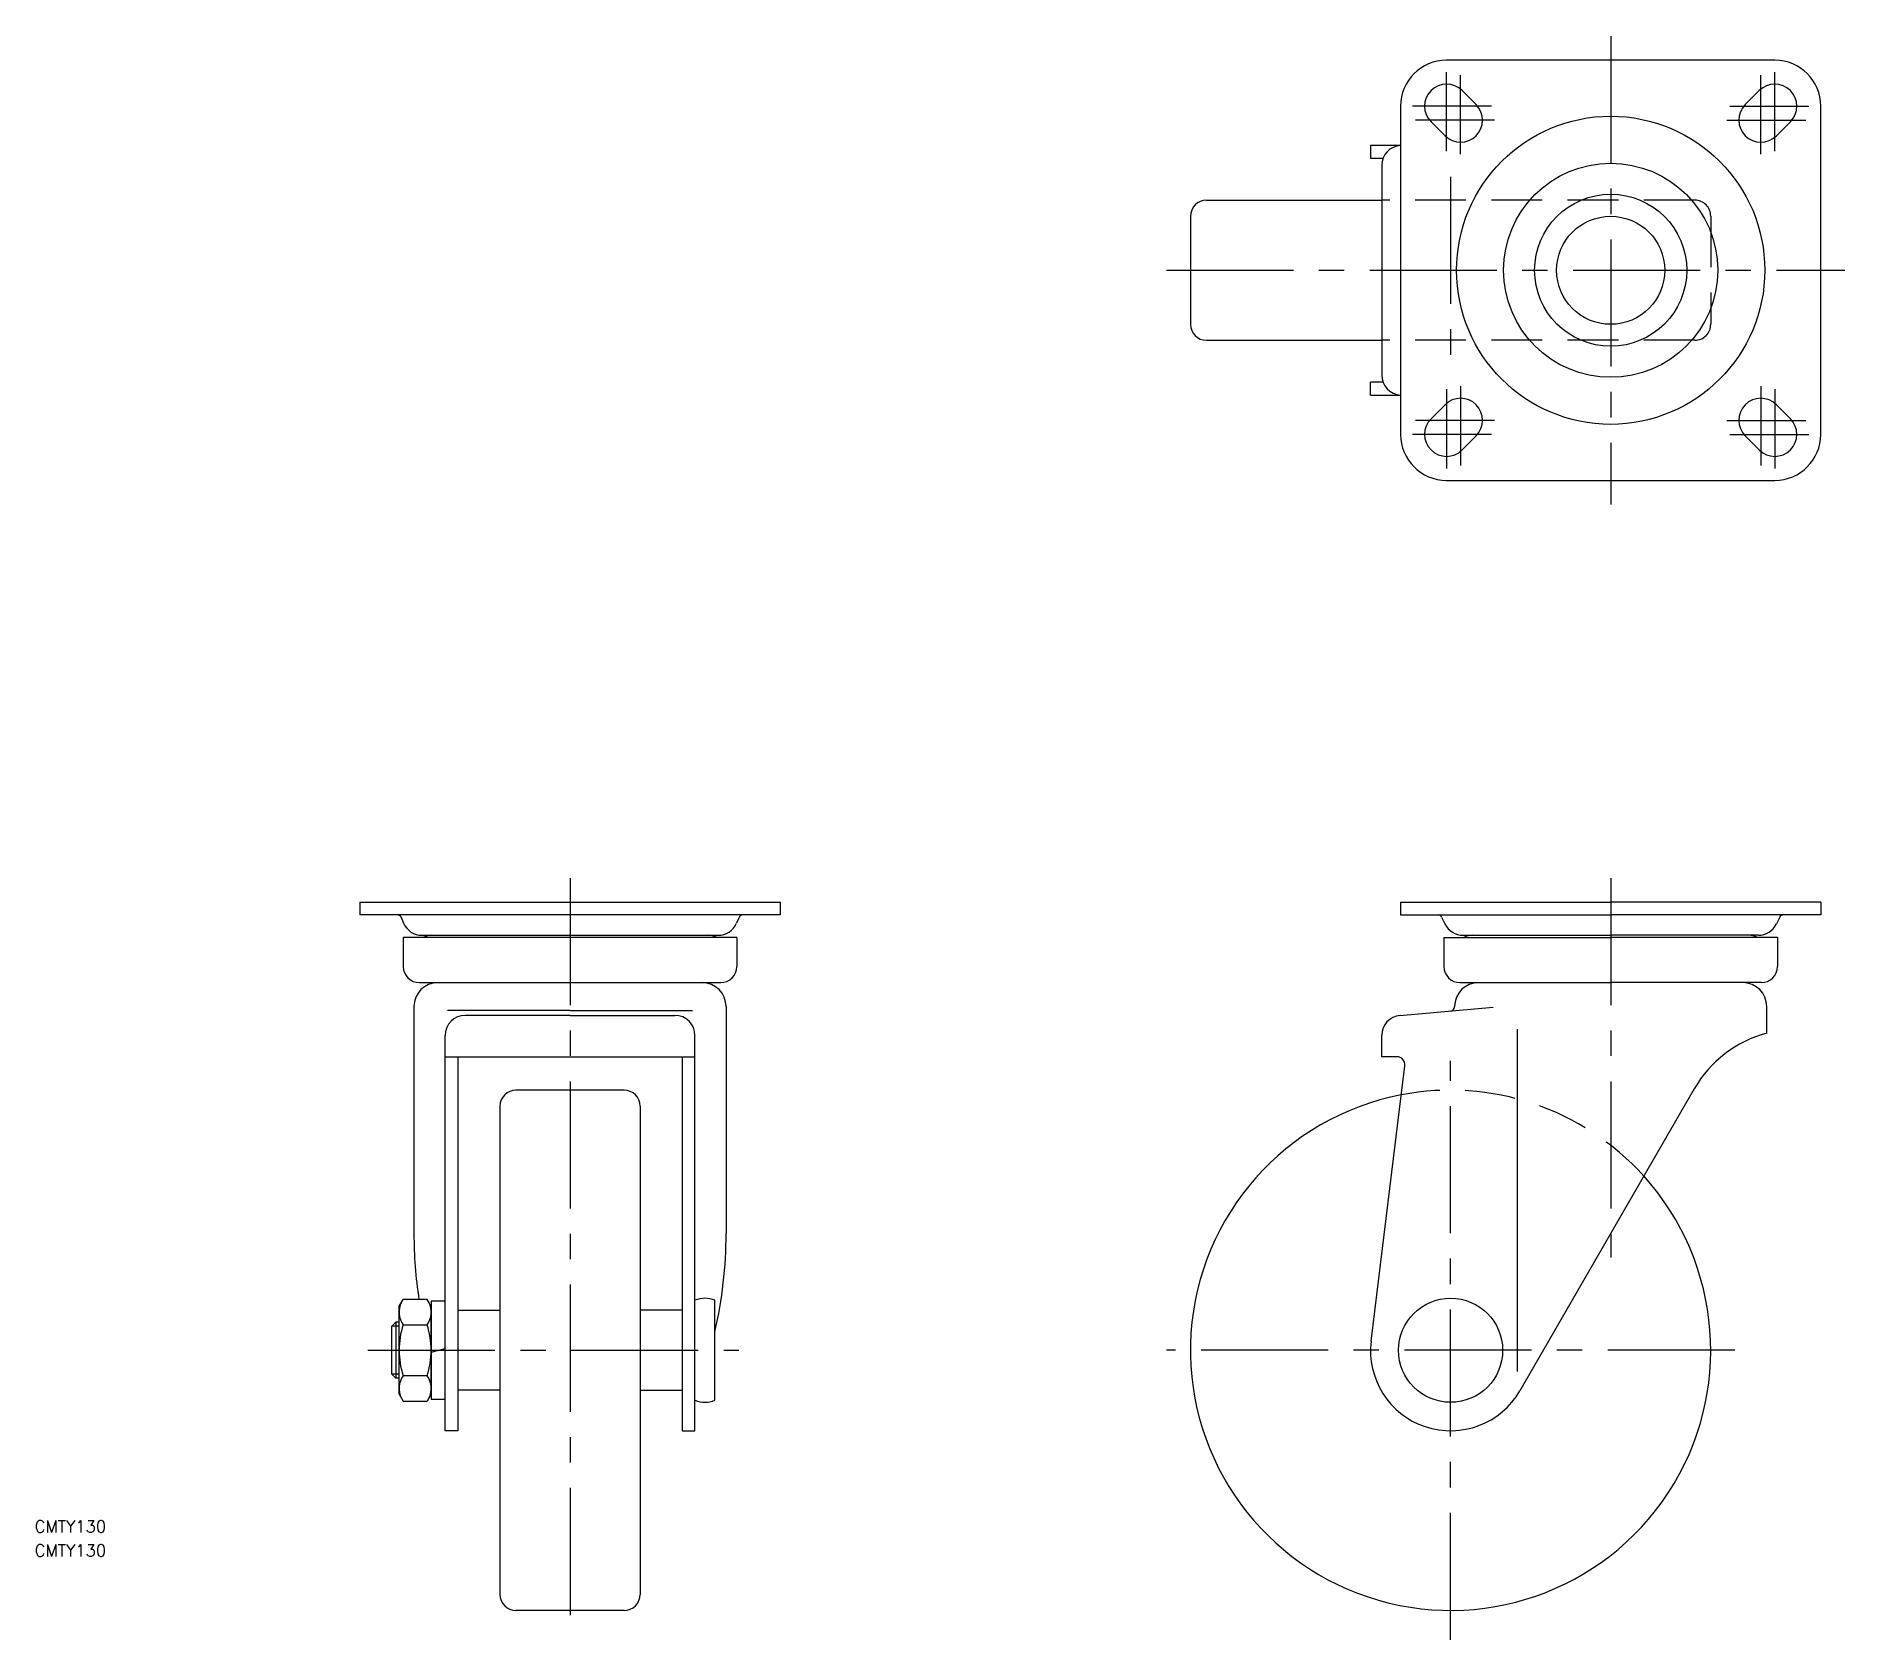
# Model space of a CAD drawing. Extents: x -133 to 318, y -72 to 328.
import ezdxf

# ---------------------------------------------------------------- set-up
doc = ezdxf.new("R2010")
doc.units = 0
doc.linetypes.add('CENTER', pattern=[50.8, 31.75, -6.35, 6.35, -6.35])
doc.linetypes.add('DASHED', pattern=[19.05, 12.7, -6.35])
doc.layers.get('0').update_dxf_attribs({"linetype": 'CONTINUOUS'})
doc.layers.add('CENTER', color=1, linetype='CENTER')
doc.styles.get("Standard").update_dxf_attribs({"font": 'txt.shx', "height": 3, "bigfont": 'bigfont.shx'})

# ---------------------------------------------------------------- blocks, each defined once
blk = doc.blocks.new('*U14')
at = {"color": 7, "linetype": 'CONTINUOUS'}
blk.add_text('CMTY130', height=3, dxfattribs=at).set_placement((-133.77, -45.52))
blk = doc.blocks.new('*U15')
at = {"color": 7, "linetype": 'CONTINUOUS'}
blk.add_text('CMTY130', height=3, dxfattribs=at).set_placement((-133.77, -51.52))

msp = doc.modelspace()

# ---------------------------------------------------------------- linework, layer by layer
at = {"color": 7, "linetype": 'CONTINUOUS'}
for p, q in [((301, 322.38), (219, 322.38)), ((226.39, 311.27), (222.89, 314.77)), ((293.61, 311.27), (297.11, 314.77)), ((207.5, 310.88), (207.5, 228.88)), ((312.5, 228.88), (312.5, 310.88)), ((218.61, 303.49), (215.11, 306.99)), ((301.39, 303.49), (304.89, 306.99)), ((200, 301.08), (200, 297.88)), ((207.5, 301.08), (200, 301.08)), ((200, 297.88), (203.14, 297.88)), ((202.8, 296.08), (202.8, 243.68)), ((159, 287.38), (202.8, 287.38)), ((155, 283.38), (155, 256.38)), ((159, 252.38), (202.8, 252.38)), ((203.14, 241.88), (200, 241.88)), ((200, 238.68), (200, 241.88)), ((200, 238.68), (207.5, 238.68)), ((218.61, 236.27), (215.11, 232.77)), ((301.39, 236.27), (304.89, 232.77)), ((226.39, 228.49), (222.89, 224.99)), ((293.61, 228.49), (297.11, 224.99)), ((219, 217.38), (301, 217.38)), ((-52.5, 112), (52.5, 112)), ((-52.5, 112), (-52.5, 108.8)), ((52.5, 108.8), (-52.5, 108.8)), ((52.5, 112), (52.5, 108.8)), ((207.5, 112), (215.9, 112)), ((207.5, 112), (207.5, 108.8)), ((207.5, 108.8), (260, 108.8)), ((215.9, 112), (260, 112)), ((304.1, 112), (260, 112)), ((312.5, 108.8), (260, 108.8)), ((312.5, 112), (304.1, 112)), ((312.5, 112), (312.5, 108.8)), ((-42.24, 108.2), (-42.06, 107.8)), ((-42.06, 107.8), (-41.58, 106.7)), ((42.06, 107.8), (41.58, 106.7)), ((42.24, 108.2), (42.06, 107.8)), ((217.77, 108.23), (218.6, 106.53)), ((302.23, 108.23), (301.4, 106.53)), ((-41.66, 103.18), (-41.66, 95.88)), ((41.66, 103.18), (-41.66, 103.18)), ((-37, 103.7), (37, 103.7)), ((41.66, 103.18), (41.66, 95.88)), ((218.34, 103.18), (218.34, 95.88)), ((218.34, 103.18), (260, 103.18)), ((223.1, 103.7), (225.5, 103.7)), ((225.5, 103.7), (260, 103.7)), ((294.5, 103.7), (260, 103.7)), ((301.66, 103.18), (260, 103.18)), ((296.9, 103.7), (294.5, 103.7)), ((301.66, 103.18), (301.66, 95.88)), ((-37.66, 91.88), (37.66, 91.88)), ((222.34, 91.88), (260, 91.88)), ((297.66, 91.88), (260, 91.88)), ((-39, 85.88), (-39, 29.16)), ((39, 85.88), (39, 29.16)), ((221, 85.8), (221, 85.88)), ((299, 79.28), (299, 85.88)), ((0, 84.88), (-30.6, 84.88)), ((0, 83.69), (-26.2, 83.69)), ((0, 84.88), (30.6, 84.88)), ((0, 83.69), (26.2, 83.69)), ((207.36, 83.69), (230.62, 85.72)), ((-31.2, -20.12), (-31.2, 78.69)), ((31.2, -20.12), (31.2, 78.69)), ((202.8, 73.36), (202.8, 78.71)), ((236.6, 80.24), (236.6, -5.28)), ((-31.2, 73.36), (31.2, 73.36)), ((-28, 73.36), (-28, -20.12)), ((28, 73.36), (28, -20.12)), ((206.61, 73.36), (202.8, 73.36)), ((200.15, 2.32), (208.6, 71.11)), ((13.5, 65), (-13.5, 65)), ((280.88, 65.33), (237.32, -10.12)), ((-17.5, 61), (-17.5, -61)), ((17.5, 61), (17.5, -61)), ((-42.7, 11), (-41.72, 12.7)), ((-42.7, -11), (-42.7, 11)), ((-35.68, 12.7), (-41.72, 12.7)), ((-34.7, 11), (-35.68, 12.7)), ((-34.7, 12.25), (-34.7, -12.25)), ((-31.2, 12.25), (-34.7, 12.25)), ((-34.7, -11), (-34.7, 11)), ((-28, 10), (-17.5, 10)), ((28, 10), (17.5, 10)), ((36.2, -12.5), (36.2, 12.5)), ((-43.5, 7), (-44.5, 6)), ((-44.5, -6), (-44.5, 6)), ((-43.5, 7), (-43.5, -7)), ((-42.7, 7), (-43.5, 7)), ((-41.72, 6.35), (-35.68, 6.35)), ((-34.7, -0.47), (-31.2, 0.47)), ((-43.5, -7), (-44.5, -6)), ((-42.7, -7), (-43.5, -7)), ((-35.68, -6.35), (-41.72, -6.35)), ((-42.7, -11), (-41.72, -12.7)), ((-41.72, -12.7), (-35.68, -12.7)), ((-34.7, -11), (-35.68, -12.7)), ((-34.7, -12.25), (-31.2, -12.25)), ((-17.5, -10), (-28, -10)), ((17.5, -10), (28, -10)), ((-28, -20.12), (-31.2, -20.12)), ((28, -20.12), (31.2, -20.12)), ((13.5, -65), (-13.5, -65))]:
    msp.add_line(p, q, dxfattribs=at)
at = {"color": 3, "linetype": 'DASHED'}
for p, q in [((281, 287.38), (202.8, 287.38)), ((285, 283.38), (285, 256.38)), ((281, 252.38), (202.8, 252.38))]:
    msp.add_line(p, q, dxfattribs=at)
at = {"color": 3, "linetype": 'CONTINUOUS'}
for p, q in [((-42.7, 6), (-44.5, 6)), ((-42.7, -6), (-44.5, -6))]:
    msp.add_line(p, q, dxfattribs=at)
at = {"color": 7, "linetype": 'CONTINUOUS'}
for centre, radius in [((260, 269.88), 38.5), ((260, 269.88), 26.75), ((260, 269.88), 19), ((260, 269.88), 13.5), ((220, 0), 13)]:
    msp.add_circle(centre, radius, dxfattribs=at)
for centre, radius, start, end in [((219, 310.88), 11.5, 90, 180), ((301, 310.88), 11.5, 0, 90), ((219, 310.88), 5.5, 45, 225), ((301, 310.88), 5.5, 315, 135), ((222.5, 307.38), 5.5, 225, 45), ((297.5, 307.38), 5.5, 135, 315), ((207.8, 296.08), 5, 93.4398, 180), ((159, 283.38), 4, 90, 180), ((159, 256.38), 4, 180, 270), ((207.8, 243.68), 5, 180, 266.5602), ((222.5, 232.38), 5.5, 315, 135), ((297.5, 232.38), 5.5, 45, 225), ((219, 228.88), 5.5, 135, 315), ((301, 228.88), 5.5, 225, 45), ((219, 228.88), 11.5, 180, 270), ((301, 228.88), 11.5, 270, 0), ((-43.15, 107.8), 1, 23.6, 90), ((43.15, 107.8), 1, 90, 156.4), ((216.87, 107.8), 1, 25.7606, 90), ((303.13, 107.8), 1, 90, 154.2394), ((-37, 108.7), 5, 203.6, 270), ((37, 108.7), 5, 270, 336.4), ((223.1, 108.7), 5, 205.7606, 270), ((296.9, 108.7), 5, 270, 334.2394), ((-34.5, 98.94), 4.76, 90, 117.0316), ((34.5, 98.94), 4.76, 62.9684, 90), ((225.5, 98.94), 4.76, 90, 117.0316), ((294.5, 98.94), 4.76, 62.9684, 90), ((-37.66, 95.88), 4, 180, 270), ((37.66, 95.88), 4, 270, 0), ((222.34, 95.88), 4, 180, 270), ((297.66, 95.88), 4, 270, 0), ((-33, 85.88), 6, 90, 180), ((33, 85.88), 6, 0, 90), ((227, 85.88), 6, 90, 180), ((293, 85.88), 6, 0, 90), ((-26.2, 78.69), 5, 90, 180), ((26.2, 78.69), 5, 0, 90), ((207.8, 78.71), 5, 95, 180), ((220, 85.8), 1, 275, 0), ((306.86, 50.33), 30, 105.1915, 150), ((206.61, 71.36), 2, 353, 90), ((-13.5, 61), 4, 90, 180), ((13.5, 61), 4, 0, 90), ((220, 0), 65, 100.9202, 42.0798), ((69.72, 29.16), 108.72, 180, 188.7082), ((-69.72, 29.16), 108.72, 346.9683, 0), ((-37.08, 9.53), 5.62, 154.3842, 214.3842), ((-40.32, 9.53), 5.62, 325.6158, 25.6158), ((33.7, 6.5), 6.5, 67.3801, 112.6199), ((-21.68, 0), 21.02, 162.412, 197.588), ((-55.72, 0), 21.02, 342.412, 17.588), ((220, -0.12), 20, 173, 330), ((-37.08, -9.53), 5.62, 145.6158, 205.6158), ((-40.32, -9.53), 5.62, 334.3842, 34.3842), ((33.7, -6.5), 6.5, 247.3801, 292.6199), ((-13.5, -61), 4, 180, 270), ((13.5, -61), 4, 270, 0)]:
    msp.add_arc(centre, radius, start, end, dxfattribs=at)
at = {"color": 3, "linetype": 'DASHED'}
for centre, radius, start, end in [((281, 283.38), 4, 0, 90), ((281, 256.38), 4, 270, 0), ((220, 0), 65, 42.0242, 100.9067)]:
    msp.add_arc(centre, radius, start, end, dxfattribs=at)
at = {"layer": 'CENTER', "color": 1, "linetype": 'CENTER'}
for p, q in [((260, 328.38), (260, 211.38)), ((219, 299.63), (219, 319.38)), ((222.5, 298.88), (222.5, 318.63)), ((297.5, 298.88), (297.5, 318.63)), ((301, 299.63), (301, 319.38)), ((230.25, 310.88), (210.5, 310.88)), ((231, 307.38), (211.25, 307.38)), ((289, 307.38), (308.75, 307.38)), ((289.75, 310.88), (309.5, 310.88)), ((220, 293.24), (220, 246.52)), ((149, 269.88), (318.5, 269.88)), ((219, 240.13), (219, 220.38)), ((222.5, 240.88), (222.5, 221.13)), ((297.5, 240.88), (297.5, 221.13)), ((301, 240.13), (301, 220.38)), ((231, 232.38), (211.25, 232.38)), ((289, 232.38), (308.75, 232.38)), ((230.25, 228.88), (210.5, 228.88)), ((289.75, 228.88), (309.5, 228.88)), ((0, 118), (0, -71.12)), ((260, 118), (260, 23.16)), ((220, -72.35), (220, 72.35)), ((-50.5, 0), (42.2, 0)), ((291, 0), (149, 0))]:
    msp.add_line(p, q, dxfattribs=at)

# ---------------------------------------------------------------- block references
at = {"color": 7, "linetype": 'CONTINUOUS'}
for name in ['*U14', '*U15']:
    msp.add_blockref(name, (0, 0), dxfattribs=at)

doc.saveas('drawing.dxf')
